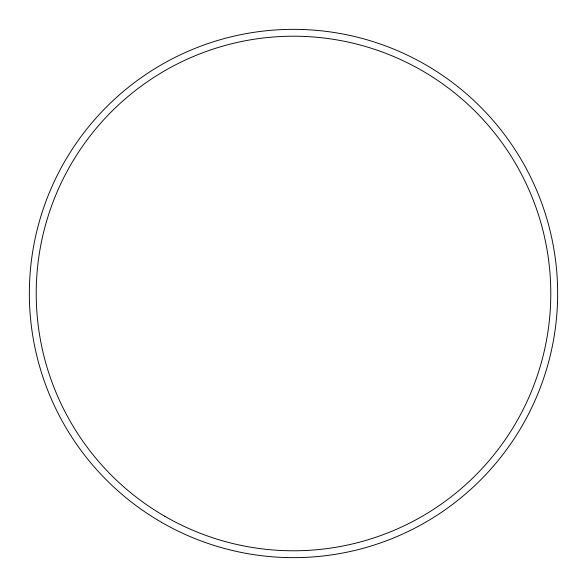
<?xml version="1.0" encoding="UTF-8"?>
<svg xmlns="http://www.w3.org/2000/svg" width="587" height="587" viewBox="0 0 587 587"><rect width="100%" height="100%" fill="white"/><g stroke="black" fill="none" stroke-linecap="round" stroke-linejoin="round"><path stroke-width="0.88" d="M161.425 522.261A264.15 264.15 0 0 0 557.65 293.5A264.15 264.15 0 0 0 161.425 64.739A264.15 264.15 0 0 0 161.425 522.261M164.859 516.318A257.289 257.289 0 0 0 550.789 293.5A257.289 257.289 0 0 0 164.859 70.682A257.289 257.289 0 0 0 164.859 516.318"/></g></svg>
